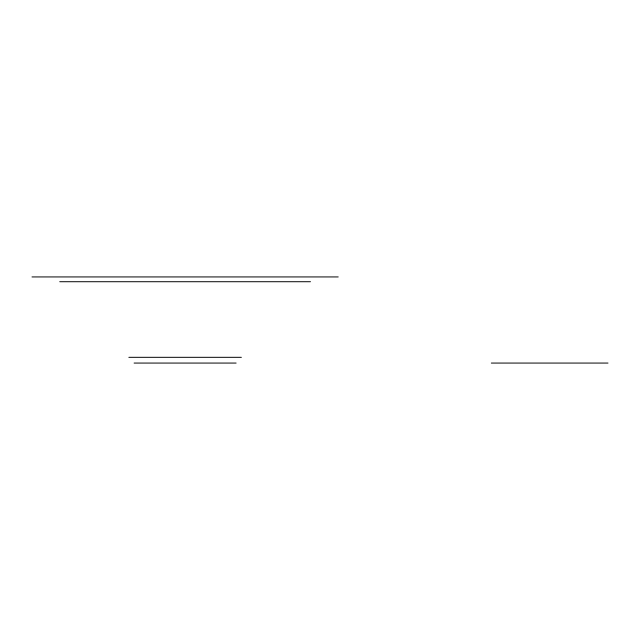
<?xml version="1.0" encoding="UTF-8"?>
<svg xmlns="http://www.w3.org/2000/svg" width="640" height="640" viewBox="0 0 640 640"><rect width="100%" height="100%" fill="white"/><g stroke="black" fill="none" stroke-linecap="round" stroke-linejoin="round"><path stroke-width="0.96" d="M32 276.936L338.208 276.936M59.744 281.72L310.464 281.72M128.856 357.32L241.36 357.32M134.104 363.064L236.112 363.064M491.32 363.064L608 363.064"/></g></svg>
